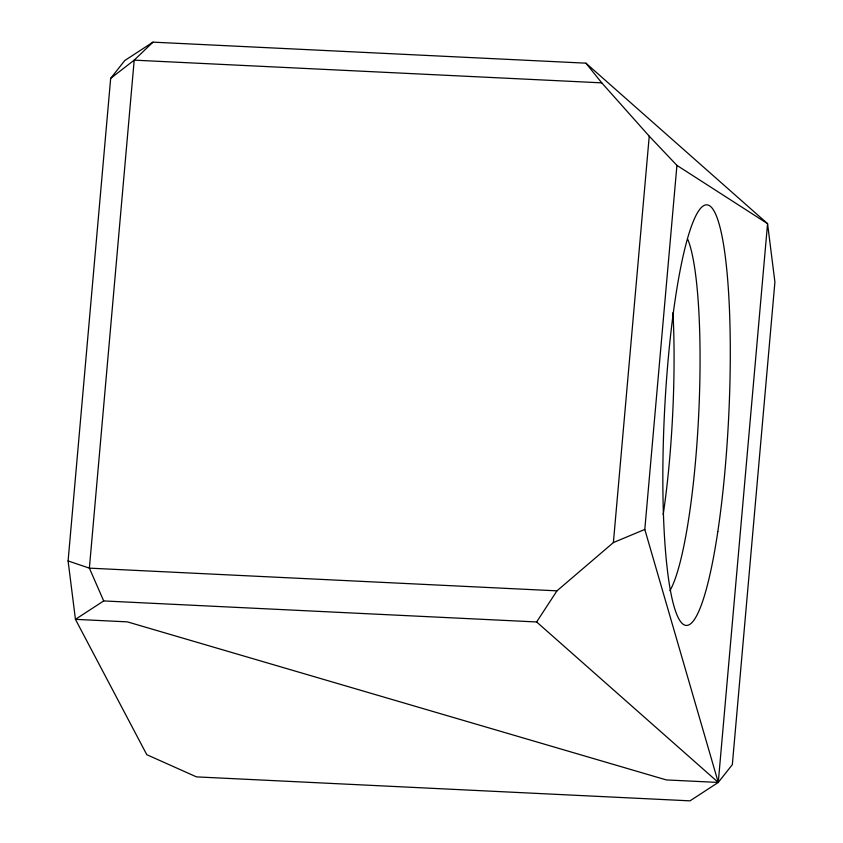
<?xml version="1.0" encoding="UTF-8"?>
<svg xmlns="http://www.w3.org/2000/svg" width="843" height="843" viewBox="0 0 843 843"><rect width="100%" height="100%" fill="white"/><g stroke="black" fill="none" stroke-linecap="round" stroke-linejoin="round"><path stroke-width="1.26" d="M68.093 560.943L110.665 78.357L124.732 60.559L152.994 42.15L585.927 63.172L767.562 223.658L774.907 282.057L732.335 764.643L718.268 782.441L690.006 800.85L196.461 776.877L146.787 754.685L75.438 619.342L68.093 560.943L89.379 568.14L556.949 590.848L613.388 542.576L644.8 529.436L676.918 165.376L649.236 136.187L601.765 82.856L585.927 63.172M613.388 542.576L649.236 136.187M676.918 165.376L767.562 223.658L718.268 782.441L666.318 779.923L127.388 621.871L75.438 619.342L103.7 600.933L536.633 621.965L556.949 590.848M152.994 42.15L134.195 60.148L110.665 78.357M601.765 82.856L134.195 60.148L89.379 568.14L103.7 600.933M536.633 621.965L718.268 782.441L644.8 529.436M687.846 239.496A184.206 28.135 -87.2 0 1 698.52 418.065A184.206 28.135 -87.2 0 1 669.943 590.669M672.977 312.627A184.206 28.135 -87.2 0 1 663.188 514.557M717.804 531.659A210.529 32.16 -87.2 0 0 708.552 205.228A210.529 32.16 -87.2 0 0 663.251 508.35A210.529 32.16 -87.2 0 0 717.804 531.659"/></g></svg>
